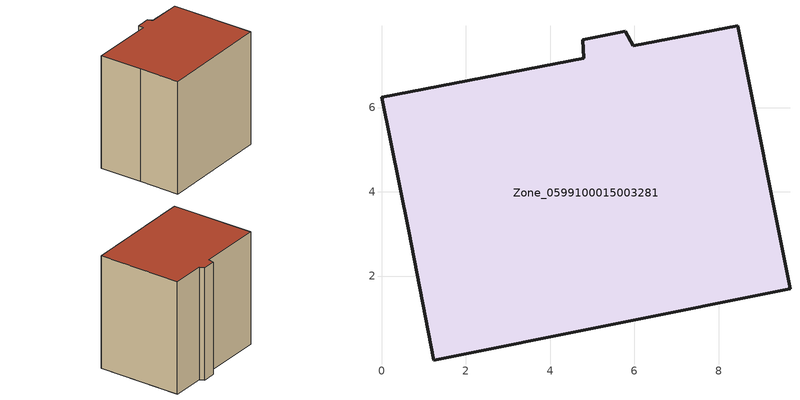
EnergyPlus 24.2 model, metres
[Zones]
Zone_0599100015003281
 floor ground (C_G): 9.7,1.7 1.25,0 0.65,3.08 0,6.24 4.8,7.17 4.78,7.6 5.79,7.81 5.98,7.46 8.46,7.94 z0.82
 wall outside (C_F): 5.98,7.46 5.79,7.81 4.78,7.6 4.8,7.17 0,6.24 0.65,3.08 1.25,0 9.7,1.7 8.46,7.94 5.98,7.46 z0.82:9.52
 roof outside (C_R): 1.25,0 9.7,1.7 8.46,7.94 5.98,7.46 5.79,7.81 4.78,7.6 4.8,7.17 0,6.24 0.65,3.08 z9.52
[BUILDING]
Pand.0599100015003281: North Axis=0; Terrain=City; Loads Convergence Tolerance Value=0.04; Temperature Convergence Tolerance Value=0.4; Solar Distribution=FullExterior; Maximum Number of Warmup Days=25; Minimum Number of Warmup Days=1
[Site:Location]
Rotterdam.The.Hague.AP_ZH_NLD Design_Conditions: Latitude=51.96; Longitude=4.45; Time Zone=1; Elevation=-4.5
[SITE:GROUNDTEMPERATURE:BUILDINGSURFACE]
18, 18, 18, 18, 18, 18, 18, 18, 18, 18, 18, 18
[MATERIAL] Thermal Absorptance=0.9; Solar Absorptance=0.7; Visible Absorptance=0.7
Name | Roughness | Thickness | Conductivity | Density | Specific Heat
G.TC.1965-1974 | MediumSmooth | 0.15 | 0.882353 | 540 | 1210
F.TC.1965-1974 | Rough | 0.3 | 0.697674 | 1920 | 840
R.TC.1965-1974 | MediumRough | 0.2 | 0.232558 | 1500 | 1000
[CONSTRUCTION]
C_G: G.TC.1965-1974
C_F: F.TC.1965-1974
C_R: R.TC.1965-1974
[ZONE]
Zone_0599100015003281: Type=1; Multiplier=1; Ceiling Height=Autocalculate; Volume=Autocalculate; Floor Area=autocalculate; Part of Total Floor Area=Yes
[ZONEINFILTRATION:DESIGNFLOWRATE]
Infil_Zone_0599100015003281: Zone or ZoneList or Space or SpaceList=Zone_0599100015003281; Schedule=AlwaysOn; Design Flow Rate Calculation Method=Flow/Area; Flow Rate per Floor Area=0.003; Constant Term Coefficient=1; Temperature Term Coefficient=0; Velocity Term Coefficient=0; Velocity Squared Term Coefficient=0
[HVACTEMPLATE:ZONE:IDEALLOADSAIRSYSTEM]
Zone_0599100015003281: Maximum Heating Supply Air Temperature=50; Minimum Cooling Supply Air Temperature=13; Maximum Heating Supply Air Humidity Ratio=0.0156; Minimum Cooling Supply Air Humidity Ratio=0.0077; Heating Limit=NoLimit; Cooling Limit=NoLimit; Dehumidification Control Type=ConstantSensibleHeatRatio; Cooling Sensible Heat Ratio=0.7; Dehumidification Setpoint=60; Humidification Control Type=None; Humidification Setpoint=30; Outdoor Air Method=None; Outdoor Air Flow Rate per Person=0.00944; Outdoor Air Flow Rate per Zone Floor Area=0; Outdoor Air Flow Rate per Zone=0; Demand Controlled Ventilation Type=None; Outdoor Air Economizer Type=NoEconomizer; Heat Recovery Type=None; Sensible Heat Recovery Effectiveness=0.7; Latent Heat Recovery Effectiveness=0.65
[ZONECONTROL:THERMOSTAT]
ThermostatControl_Zone_0599100015003281: Zone or ZoneList=Zone_0599100015003281; Control Type Schedule=DualSetpointControlType; Control 1=Thermostat_Zone_0599100015003281; Temperature Difference Between Cutout And Setpoint=0
[THERMOSTATSETPOINT:DUALSETPOINT]
Thermostat_Zone_0599100015003281: Heating Setpoint Temperature Schedule=HeatingSetpoint_Zone_0599100015003281; Cooling Setpoint Temperature Schedule=CoolingSetpoint_Zone_0599100015003281
[SCHEDULE:COMPACT]
HeatingSetpoint_Zone_0599100015003281: Through: 12/31, For: AllDays, Until: 24:00, 21
CoolingSetpoint_Zone_0599100015003281: Through: 12/31, For: AllDays, Until: 24:00, 24
DualSetpointControlType: Through: 12/31, For: AllDays, Until: 24:00, 4
AlwaysOn: Through: 12/31, For: AllDays, Until: 24:00, 1
